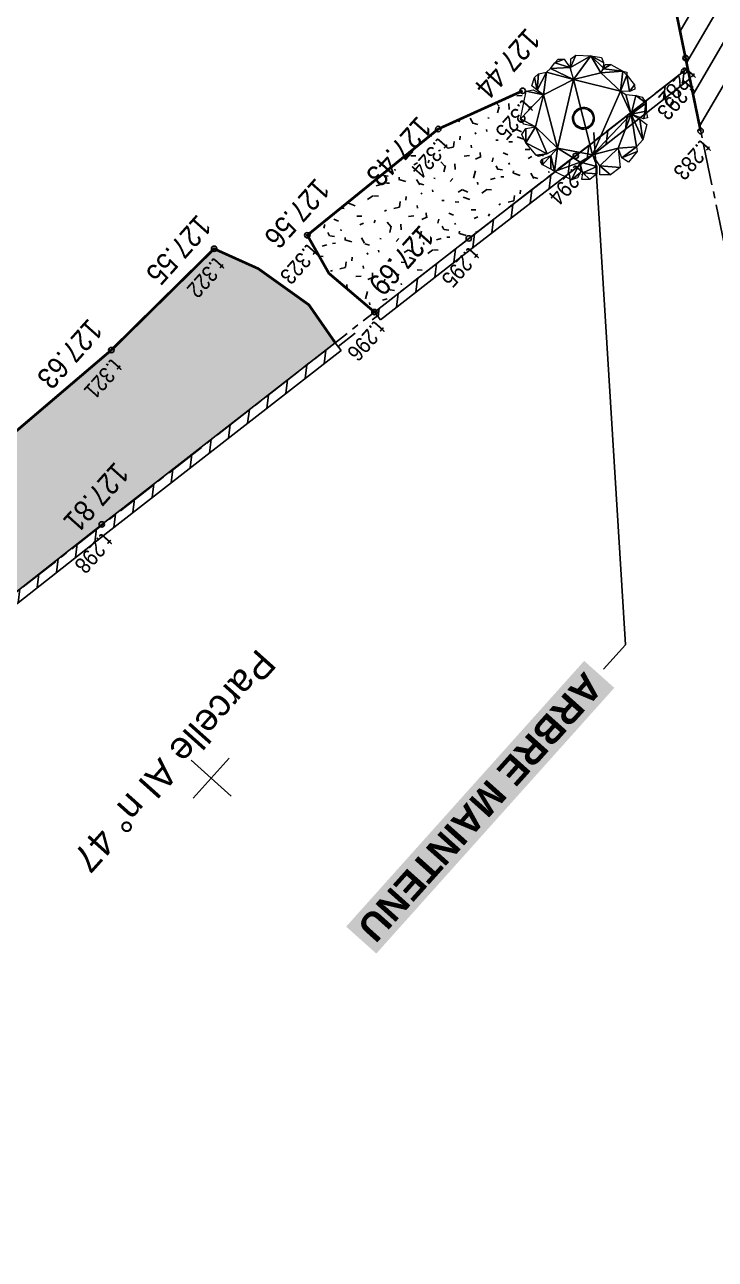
# Model space of a CAD drawing. Header units: metres. Extents: x -2858 to 512, y -1995 to 1252.
# Drawn here: x -2029.97 to -2017.17, y -1565.65 to -1542.76 of the extents above; entities that cross this region are included whole.
import ezdxf
from ezdxf import colors
from ezdxf.entities.mleader import LeaderData, LeaderLine
from ezdxf.enums import TextEntityAlignment as Align
from ezdxf.math import Vec2, Vec3

# ---------------------------------------------------------------- set-up
doc = ezdxf.new("R2010")
doc.units = ezdxf.units.M
doc.header["$PDMODE"] = 33
doc.header["$PDSIZE"] = 0.1
doc.linetypes.add('AXES2', pattern=[28.575000000000003, 19.05, -3.175, 3.175, -3.175])
doc.linetypes.add('Grille', pattern=[0.8, 0.4, -0.4])
for name, color, linetype in [('11-TEL-TXT', 6, 'Continuous'), ('Bâtiments', 7, 'Continuous'), ('Bâtiments Hachures', 174, 'Continuous'), ('Calque commun', 7, 'Continuous'), ('Calque19', 7, 'Continuous'), ('Carroyage(2)_Croix', 7, 'Continuous'), ('Limites', 1, 'AXES2'), ('Murs', 7, 'Continuous'), ('Murs Hachures', 7, 'Continuous'), ('Points Topo', 7, 'Continuous'), ('Points Topo Altitude', 7, 'Continuous'), ('Points Topo Matricule', 252, 'Continuous'), ('Textes', 7, 'Continuous'), ('Végétation', 102, 'Continuous')]:
    doc.layers.add(name, color=color, linetype=linetype)
doc.styles.add('ARIAL GRAS', font='arialbd.ttf')
doc.styles.add('Pts Topo SPE', font='', dxfattribs={"width": 0.9})
doc.styles.get("Standard").update_dxf_attribs({"font": 'arial.ttf'})
doc.styles.get('Pts Topo SPE').set_extended_font_data('Titillium Web Light')
pattern_1 = [(337.4518065635355, (-2026.492027016362, -1447.709411365786), (25.00155883420071, -10.30398252585793), [0.09050849999999998, -31.69392165]), (29.72681152053551, (-2025.208412620442, -1448.319344560528), (1.000544787517497, 1.117546476963653), [0.09469499999999995, -4.648721490254998]), (335.0892734075355, (-2025.126129057866, -1448.272414422403), (18.53028335056961, -8.536896329887036), [0.10269, -35.95975584045]), (339.4122658505355, (-2026.230995316956, -1447.409498923106), (7.588821959851763, -2.767630983668059), [0.1297425, -28.8400693737]), (256.6046889679355, (-2025.446478554768, -1447.842254219545), (-4.300713800854653, -18.29627997163286), [0.11664, -40.82539219184999]), (311.8215685976355, (-2025.523813193763, -1447.755701425641), (1.117546476965168, -1.000544787515543), [0.11607, -13.46700770721]), (256.2342472794355, (-2025.562706431414, -1448.811203902012), (-5.184256898948997, -21.53191771321882), [0.07262550000000001, -25.4273745]), (297.6057151239355, (-2026.621117134761, -1447.949673905649), (2.352094643379612, -4.11918083951755), [0.07304999999999998, -12.74295561797999]), (351.0670032665355, (-2026.584364751512, -1448.0111679077), (5.353729005922934, -0.7665414086161118), [0.086475, -30.28621009695]), (3.161760343535482, (-2026.534150616853, -1448.15367114483), (1.000544787516104, 1.117546476965157), [0.05441549999999998, -2.066904843555]), (24.4122658505355, (-2025.897407007795, -1448.832773101486), (23.83154193898779, 10.87693011875105), [0.116805, -40.85269585125]), (273.1617603435355, (-2025.795815019919, -1448.700006662531), (1.117546476965157, -1.000544787516104), [0.084633, -2.036687343555]), (276.5282210069354, (-2025.963500630501, -1448.567030570093), (1.936558303102629, -15.82718363890753), [0.05141999999999999, -18.0109718682]), (262.8569138747355, (-2026.166562443786, -1448.39670437527), (-2.182622536404954, -18.17927828217704), [0.06757499999999997, -23.64950745119999]), (356.4519235355355, (-2025.267946117216, -1448.501201936681), (9.589911534876993, -0.5325380297599365), [0.06917999999999999, -36.24197531069999]), (300.4170887184355, (-2025.988269950126, -1448.062861101299), (17.58220898057827, -29.83481066408946), [0.11217, -39.26104424519998]), (343.5079362855355, (-2025.931513062406, -1448.15957994974), (3.235637741450725, -0.8835430980651959), [0.08988, -31.4458140624]), (343.1786538215354, (-2026.301820070657, -1448.086555025371), (3.235637741440422, -0.8835430980714418), [0.13194, -24.6974780358]), (269.3476855092355, (-2026.30125852435, -1448.040952315368), (0.1170016894486037, -2.118091264486831), [0.045405, -15.89981371905]), (291.5967091664355, (-2026.382034786234, -1447.894018589413), (1.117546476964163, -1.000544787515987), [0.0286695, -3.32543246625]), (359.3476855095355, (-2026.083938754033, -1447.644403406071), (2.118091264486219, 0.1170016894596937), [0.090855, -15.85436371905]), (27.60571512353549, (-2026.026397771913, -1447.810700587842), (4.11918083953397, 2.352094643350854), [0.07305299999999999, -12.74295261798]), (247.9606366980355, (-2025.740667865531, -1447.722214843765), (-6.535806754793056, -16.29519039660255), [0.05008499999999999, -39.8059057668]), (344.7268115205355, (-2025.658518506009, -1448.059772718531), (2.118091264480264, 0.1170016894461066), [0.0286695, -3.32543246625]), (273.1617603435355, (-2025.679876615173, -1448.275808704587), (1.117546476965157, -1.000544787516104), [0.0362775, -2.085042843555]), (284.4716928175355, (-2025.888809689486, -1448.329766730157), (1.234548166412536, -3.118636051994329), [0.0308685, -5.37745841319]), (359.3476855095355, (-2025.508495970289, -1448.475291692976), (2.118091264486219, 0.1170016894596937), [0.04546500000000001, -15.89975371905]), (228.1617603435355, (-2025.306768596487, -1448.063776165656), (1.117546476964442, -1.000544787515463), [0.07500000000000001, -1.425]), (14.47169281753547, (-2025.727200497514, -1447.085836125204), (3.118636051994329, 1.234548166412536), [0.092355, -5.31597191319]), (11.29186269753549, (-2025.395537179299, -1447.503314515464), (5.236727316478953, 1.351549855848144), [0.106836, -7.393164000000001]), (264.5461121593355, (-2025.281158119658, -1447.382036670729), (-0.6495397191727816, -7.471820270399238), [0.1008255, -35.30044566359999]), (4.897464933535502, (-2025.10292032542, -1447.6505213845), (32.7719137544216, 2.872571819291901), [0.09986399999999997, -34.91798858999999]), (253.8717141243355, (-2024.884896988625, -1447.926065059502), (-0.8835430980666632, -3.23563774144259), [0.13764, -44.81233219124999]), (355.5671169745355, (-2025.7897173126, -1447.27080080509), (24.53355207566209, -1.831617468230206), [0.0915, -32.0099018385]), (273.1617603435355, (-2025.963807320095, -1447.132191492094), (1.117546476965157, -1.000544787516104), [0.0423165, -2.079003843555]), (21.59670916653547, (-2025.571393538817, -1447.552417919344), (1.000544787514036, 1.117546476965909), [0.03815249999999999, -3.315949466249999]), (35.63295263453546, (-2025.885869306192, -1447.339742567871), (6.120270414531844, 4.58718759732391), [0.11832, -13.710996685935]), (273.1617603435355, (-2025.26844152608, -1447.796089715526), (1.117546476965157, -1.000544787516104), [0.1060665, -2.015253843555])]

# ---------------------------------------------------------------- blocks, each defined once
blk = doc.blocks.new('PointTopo_SPE')
at = {"layer": 'Calque commun', "color": 1, "linetype": 'ByBlock', "lineweight": -2}
blk.add_point((0, 0), dxfattribs=at)
blk = doc.blocks.new('Block158')
at = {"layer": 'Calque19', "color": 34, "linetype": 'Continuous', "lineweight": 9, "true_color": 0x994c00, "flags": 128}
for points in [[(-0.2800000011920929, 0), (-0.2800000011920929, 0, 0.9999998052928298), (0.2800000011920929, -7.456851136566911e-08), (0.2800000011920929, 0, 0.9999998052928298), (-0.2800000011920929, 7.456851136566911e-08), (-0.2800000011920929, 0)], [(0.25, 0), (0.25, 0, -1.000000043711391), (-0.25, -3.061515884555943e-17), (-0.25, 0, -1.000000043711391), (0.25, 3.061515884555943e-17), (0.25, 0)]]:
    blk.add_lwpolyline(points, format="xyb", dxfattribs=at)
blk = doc.blocks.new('SPE30')
at = {"layer": 'Calque19', "color": 102, "linetype": 'Continuous', "lineweight": 9}
blk.add_polyline3d([(0.833648145198822, 1.208874702453613, 0), (0.833648145198822, 1.208874702453613, 0), (0.833648145198822, 1.208874702453613, 0)], dxfattribs=at)
blk.add_polyline3d([(0.833648145198822, 1.208874702453613, 0), (0.833648145198822, 1.208874702453613, 0), (0.833648145198822, 1.208874702453613, 0)], dxfattribs=at)
at = {"layer": 'Calque19', "color": 34, "linetype": 'Continuous', "lineweight": 9}
for radius in [0.2800000011920929, 0.25]:
    blk.add_arc((0, 0), radius, 0, 359.9994089612657, dxfattribs=at)
at = {"layer": 'Calque19', "color": 34, "linetype": 'ByBlock', "lineweight": -2, "true_color": 0x994c00}
blk.add_blockref('Block158', (0, 0), dxfattribs=at)
at = {"layer": 'Calque19', "color": 102, "linetype": 'Continuous', "lineweight": 9}
mesh = blk.add_polyface(dxfattribs=at)
corners = [(0.2372481673955917, -1.167450308799744), (1.01714813709259, 0.01284969691187143), (0.9866481423377991, -0.7740253210067749), (1.537148118019104, 0.2488996982574463), (1.277148127555847, 0.01284969691187143), (1.521848201751709, 0.3590497076511383), (-0.8943518400192261, 0.846899688243866), (-0.9555518627166748, 1.098699688911438), (-0.6037518382072449, 1.507899641990662), (-1.582451820373535, -0.05010030418634415), (-1.291951894760132, -0.4592753052711487), (-1.506051898002625, -0.3963502943515778), (0.6195481419563293, 1.492149710655212), (0.6348481774330139, 1.130199670791626), (0.3137481510639191, 1.555099725723267), (1.307748198509216, -0.08160030096769333), (1.506548166275024, -0.2075003087520599), (1.521848201751709, -0.2704502940177917), (-0.02265184000134468, 1.177399754524231), (-0.3591518402099609, 1.507899641990662), (0.09964816272258759, 1.413449645042419), (0.6960481405258179, 1.082974672317505), (1.063048124313354, 0.9255996942520142), (0.8948481678962708, 0.6895496845245361), (-1.398951888084412, -0.5065003037452698), (-1.414251804351807, -0.569450318813324), (-1.307251811027527, -0.4907503128051758), (-1.322551846504211, -0.9314002990722656), (1.093648195266724, -1.198950290679932), (0.4666481614112854, -1.560900330543518), (-0.2826518416404724, 1.602299690246582), (-0.5731518268585205, -0.8527002930641174), (-1.169551849365234, -0.4435502886772156), (-1.154351830482483, 0.2488996982574463), (0.5431481599807739, 0.7996997237205505), (0.05374816060066223, -1.639575362205505), (0.2525481581687927, -1.372050285339355), (0.2678481638431549, -1.545150279998779), (-0.252051830291748, -1.497950315475464), (-1.184851884841919, 0.4062747061252594), (-0.3896518349647522, -1.482200264930725), (-0.5731518268585205, -1.497950315475464), (-0.6955518126487732, -1.497950315475464), (-0.8025518655776978, -1.387800335884094), (1.093648195266724, 0.878399670124054), (1.38424813747406, 0.8311746716499329), (1.46064817905426, -0.6796002984046936), (0.06904815882444382, 1.618049740791321), (-1.307251811027527, 0.4219996929168701), (-1.567151784896851, 0.09152469784021378), (1.59824812412262, 0.01284969691187143), (1.567748188972473, -0.08160030096769333), (1.49124813079834, -0.08160030096769333), (1.139548182487488, -1.041550278663635), (-1.628351807594299, 0.04429969564080238), (1.246548175811768, 0.9098497033119202), (-1.01665186882019, 1.161649703979492), (-1.215451836585999, 1.082974672317505), (0.833648145198822, 1.208874702453613), (1.063048124313354, 1.177399754524231), (-0.7567518353462219, -1.120250344276428), (-1.077851891517639, -1.230400323867798), (-1.337851881980896, 0.6108496785163879), (-1.444851875305176, 0.4849497079849243), (-1.52135181427002, 0.4062747061252594), (-1.414251804351807, 0.7682247161865234), (-1.368351817131042, 0.9413496851921082), (1.200648188591003, 1.020024657249451), (0.8031481504440308, 1.287549734115601), (-0.9707518219947815, 1.319049715995789), (-0.7414518594741821, -1.136000275611877), (-0.08385183662176132, -1.623850345611572), (-1.475451827049255, -0.6953502893447876), (1.368948101997375, -0.8999252915382385), (1.185448169708252, -0.9314002990722656), (-1.108451843261719, 1.224599719047546), (-0.9249518513679504, -1.261900305747986), (0.3137481510639191, -1.450750350952148)]
mesh.append_faces([[corners[k] for k in face] for face in [(35, 36, 37), (20, 30, 47), (56, 57, 75), (0, 29, 77)]], dxfattribs={"vtx0": -1, "color": 102})
mesh.append_faces([[corners[k] for k in face] for face in [(3, 4, 5), (9, 10, 11), (12, 13, 14), (18, 19, 20), (15, 2, 1), (40, 31, 38), (50, 4, 3), (62, 6, 39), (32, 27, 26)]], dxfattribs={"vtx0": -1, "vtx1": -1, "color": 102})
mesh.append_faces([[corners[k] for k in face] for face in [(0, 1, 2), (1, 23, 5), (31, 27, 32), (31, 33, 34), (0, 38, 31), (15, 46, 2), (31, 34, 1), (31, 32, 33), (9, 49, 33), (9, 33, 32), (33, 6, 34), (62, 66, 6), (18, 6, 19), (1, 34, 23), (0, 2, 28), (0, 31, 1), (34, 6, 18)]], dxfattribs={"vtx0": -1, "vtx1": -1, "vtx2": -1, "color": 102})
mesh.append_faces([[corners[k] for k in face] for face in [(21, 22, 23), (0, 28, 29), (20, 19, 30), (22, 58, 59), (60, 61, 27), (50, 52, 4), (15, 17, 46), (23, 45, 5), (6, 66, 57), (48, 49, 64), (46, 74, 2), (9, 32, 10), (70, 40, 41)]], dxfattribs={"vtx0": -1, "vtx2": -1, "color": 102})
mesh.append_faces([[corners[k] for k in face] for face in [(63, 48, 64), (67, 22, 59), (72, 25, 27)]], dxfattribs={"vtx1": -1, "color": 102})
mesh.append_faces([[corners[k] for k in face] for face in [(6, 7, 8), (25, 26, 27), (33, 39, 6), (23, 44, 45), (48, 33, 49), (18, 14, 13), (56, 6, 57), (34, 21, 23), (13, 34, 18), (4, 1, 5), (0, 36, 38), (70, 31, 40), (71, 38, 36), (43, 70, 41), (31, 60, 27), (21, 58, 22), (35, 71, 36), (8, 19, 6)]], dxfattribs={"vtx1": -1, "vtx2": -1, "color": 102})
mesh.append_faces([[corners[k] for k in face] for face in [(15, 16, 17), (10, 24, 11), (41, 42, 43), (50, 51, 52), (2, 53, 28), (9, 54, 49), (44, 55, 45), (62, 65, 66), (12, 68, 13), (7, 69, 8), (46, 73, 74), (60, 76, 61)]], dxfattribs={"vtx2": -1, "color": 102})
blk = doc.blocks.new('SPE31')
at = {"layer": 'Calque commun', "color": 0, "linetype": 'ByBlock', "lineweight": -2, "xscale": 0.7200000286102295, "yscale": 0.7200000286102295, "zscale": 0.7200000286102295}
blk.add_blockref('SPE30', (0, 0), dxfattribs=at)
blk = doc.blocks.new('_None')

msp = doc.modelspace()

# ---------------------------------------------------------------- hatches: boundary and pattern name
at = {"layer": 'Bâtiments Hachures'}
h = msp.add_hatch(dxfattribs=at)
h.set_pattern_fill('_U', color=256, scale=0.4, angle=-120.1473552559437, style=0, pattern_type=0)
h.set_pattern_definition([(239.8526447440564, (-2034.99830665906, -1468.910264047081), (0.3458946495682445, -0.2008902471501823), [])])
h.paths.add_polyline_path([(-2018.042160048853, -1541.810071649665), (-2017.721967967197, -1543.373580506789), (-2017.442161503436, -1544.728781434489), (-2015.944214210272, -1543.952901620767), (-2013.25065322627, -1534.000290555215), (-2019.320925077724, -1535.791294411739), (-2018.711198518814, -1538.756845385592)])
at = {"layer": 'Murs Hachures', "linetype": 'Continuous'}
h = msp.add_hatch(dxfattribs=at)
h.set_pattern_fill('ANSI31', color=256, scale=0.1, angle=218.0436552831117, style=0)
h.set_pattern_definition([(263.0436552831117, (-2017.744745898731, -1543.615040440946), (0.3151627933604524, -0.03845339622499938), [])])
h.paths.add_polyline_path([(-2017.682216582978, -1543.566110415057), (-2019.756332097565, -1545.189133541768), (-2021.739079780736, -1546.721450658697), (-2023.487514127962, -1548.085483955623), (-2023.376795560785, -1548.227404351863), (-2021.628685285824, -1546.863623878696), (-2019.645832901602, -1545.331225846029), (-2017.641590043516, -1543.762879007433)])
h = msp.add_hatch(dxfattribs=at)
h.set_pattern_fill('ANSI31', color=256, scale=0.1, angle=138.0475961368307, style=0)
h.set_pattern_definition([(262.8945672378381, (3638386.184501741, 486961.1104400243), (0.3150616678127923, -0.0392733430588956), [])])
h.paths.add_polyline_path([(-2024.213798655763, -1548.65561547374), (-2028.540181478105, -1552.022953823633), (-2033.325594889117, -1555.793039278968), (-2040.018914828112, -1561.024076775067), (-2039.649445895784, -1561.49682692783), (-2039.507620849501, -1561.385986248288), (-2039.766249102323, -1561.05506114115), (-2033.214477816685, -1555.934648315868), (-2028.429205271063, -1552.164673838243), (-2024.103240787875, -1548.797661092717)])
at = {"layer": 'Végétation'}
h = msp.add_hatch(dxfattribs=at)
h.set_pattern_fill('HAIE', color=256, scale=1.5, angle=-131.8382396564645)
h.set_pattern_definition(pattern_1)
h.paths.add_polyline_path([(-2023.487514127962, -1548.085483955623), (-2021.739079780736, -1546.721450658697), (-2020.142839904325, -1545.487836464327), (-2020.219030550344, -1545.43657983644), (-2020.374997014051, -1545.355989512998), (-2020.411014125414, -1545.294267934057), (-2020.374274120764, -1545.253231627364), (-2020.220785047056, -1545.183744309613), (-2020.115687989552, -1545.066357414176), (-2020.120268709705, -1545.058422887002), (-2020.286146135903, -1545.154798133699), (-2020.449157690015, -1545.20097396619), (-2020.490273475371, -1545.178948766221), (-2020.680358659578, -1544.949620729133), (-2020.754505925384, -1544.794617188817), (-2020.683261832547, -1544.681067464635), (-2020.503366385908, -1544.650007862797), (-2020.720304747442, -1544.603544876421), (-2020.782693615688, -1544.503329932783), (-2020.691588140537, -1544.068807856713), (-2020.740731235247, -1543.983684294342), (-2022.304218323313, -1544.691788501147), (-2024.731555185895, -1546.661273622404), (-2024.331389995579, -1547.368218700519)])
h = msp.add_hatch(dxfattribs=at)
h.set_pattern_fill('HAIE', color=256, scale=1.5, angle=-131.8382396564645)
h.set_pattern_definition(pattern_1)
h.paths.add_polyline_path([(-2028.540181478105, -1552.022953823633), (-2024.213798655763, -1548.65561547374), (-2024.702783203402, -1547.9517995856), (-2025.640218834439, -1547.281496712103), (-2026.458965084174, -1546.912756069164), (-2028.364049037652, -1548.791180238179), (-2030.443270634794, -1550.563111385818), (-2033.985690508774, -1553.766808319881), (-2034.967057830806, -1555.089923628651), (-2038.685349519307, -1557.346830059853), (-2041.909824103965, -1559.644186795683), (-2041.027673219068, -1561.801630543483), (-2040.018914828112, -1561.024076775067), (-2033.325594889117, -1555.793039278968)])

# ---------------------------------------------------------------- linework, layer by layer
at = {"layer": 'Bâtiments', "color": 7, "const_width": 0.05, "flags": 128}
msp.add_lwpolyline([(-2019.320925077724, -1535.791294411739), (-2018.711198518814, -1538.756845385592), (-2018.042160048853, -1541.810071649665), (-2017.721967967197, -1543.373580506789), (-2017.442161503436, -1544.728781434489)], dxfattribs=at)
at = {"layer": 'Carroyage(2)_Croix'}
for p, q in [((-2026.886603202468, -1556.393819623235), (-2026.141572217825, -1557.060849481578)), ((-2026.180572780974, -1556.354819060085), (-2026.847602639318, -1557.099850044728))]:
    msp.add_line(p, q, dxfattribs=at)
at = {"layer": 'Limites', "ltscale": 0.04, "flags": 128}
for points in [[(-2017.262239178052, -1457.883396557431), (-2038.139021161946, -1463.176801174622), (-2037.625864114825, -1465.896025648325), (-2036.72963726052, -1470.658286001263), (-2035.261851203136, -1478.583876210193), (-2033.648366339231, -1483.119014746359), (-2033.750039307753, -1483.153381550101), (-2033.653974790613, -1483.437585013638), (-2033.577362365125, -1483.411689003132), (-2032.097037990828, -1487.477538315591), (-2027.48557950493, -1500.591881337983), (-2025.823638942938, -1505.402089690344), (-2024.103411154788, -1513.439357520853), (-2020.378823037698, -1530.909848104138), (-2019.320925077724, -1535.791294411739), (-2016.394533869422, -1549.712462463692)], [(-2017.682216582978, -1543.566110415057), (-2023.487514127962, -1548.085483955623), (-2040.018914828112, -1561.024076775067), (-2046.488904437434, -1566.109178683022), (-2051.437979591609, -1569.922525664619), (-2056.379038600666, -1573.702576405655), (-2070.135732794811, -1584.235043487178), (-2085.270097397299, -1595.960681440534), (-2094.909668934456, -1603.529765322153), (-2100.088485150383, -1607.628372387018), (-2107.90684064406, -1613.72625811552), (-2114.953248317699, -1619.221836945791)]]:
    msp.add_lwpolyline(points, dxfattribs=at)
at = {"layer": 'Murs', "flags": 128}
for points in [[(-2017.682216582978, -1543.566110415057), (-2019.756332097565, -1545.189133541768), (-2021.739079780736, -1546.721450658697), (-2023.487514127962, -1548.085483955623)], [(-2017.641590043516, -1543.762879007433), (-2019.645832901602, -1545.331225846029), (-2021.628685285824, -1546.863623878696), (-2023.376795560785, -1548.227404351863)], [(-2023.487514127962, -1548.085483955623), (-2023.376795560785, -1548.227404351863)], [(-2024.213798655763, -1548.65561547374), (-2028.540181478105, -1552.022953823633), (-2033.325594889117, -1555.793039278968), (-2040.018914828112, -1561.024076775067)], [(-2024.103240787875, -1548.797661092717), (-2028.429205271063, -1552.164673838243), (-2033.214477816685, -1555.934648315868), (-2039.766249102323, -1561.05506114115)], [(-2024.103240787875, -1548.797661092717), (-2024.213798655763, -1548.65561547374)]]:
    msp.add_lwpolyline(points, dxfattribs=at)
at = {"layer": 'Murs', "linetype": 'Grille', "flags": 128}
msp.add_lwpolyline([(-2024.158519721819, -1548.726638283229), (-2023.432154844452, -1548.15644415383)], dxfattribs=at)
at = {"layer": 'Végétation', "color": 102, "linetype": 'Grille', "const_width": 0.05, "flags": 128}
for points in [[(-2020.740731235247, -1543.983684294342), (-2022.304218323313, -1544.691788501147), (-2024.731555185895, -1546.661273622404), (-2024.331389995579, -1547.368218700519), (-2023.487514127962, -1548.085483955623)], [(-2041.909824103965, -1559.644186795683), (-2038.685349519307, -1557.346830059853), (-2034.967057830806, -1555.089923628651), (-2033.985690508774, -1553.766808319881), (-2030.443270634794, -1550.563111385818), (-2028.364049037652, -1548.791180238179), (-2026.458965084174, -1546.912756069164), (-2025.640218834439, -1547.281496712103), (-2024.702783203402, -1547.9517995856), (-2024.213798655763, -1548.65561547374)]]:
    msp.add_lwpolyline(points, dxfattribs=at)

# ---------------------------------------------------------------- block references
at = {"layer": 'Points Topo'}
ref = msp.add_blockref('PointTopo_SPE', (-2020.740731235247, -1543.983684294342, 127.4404130616305), dxfattribs=dict(at, rotation=228.1617603435354))
ref.add_attrib('MAT', 't.325', (-2020.732931122609, -1544.124890378772, 127.4404130616305), dxfattribs={"layer": 'Points Topo Matricule', "height": 0.3, "rotation": 228.1617603435368, "style": 'Pts Topo SPE', "width": 0.9})
ref.add_attrib('ALT', '127.44', dxfattribs={"layer": 'Points Topo Altitude', "height": 0.4, "rotation": 228.1617603435368, "style": 'Pts Topo SPE', "width": 0.9}).set_placement((-2020.376202377165, -1543.063448570249, 127.4404130616305), align=Align.TOP_LEFT)
ref = msp.add_blockref('PointTopo_SPE', (-2017.721967967197, -1543.373580506789), dxfattribs=dict(at, rotation=228.1617603435354))
ref.add_attrib('MAT', 't.282', (-2017.71416785456, -1543.514786591219), dxfattribs={"layer": 'Points Topo Matricule', "height": 0.3, "rotation": 228.1617603435368, "style": 'Pts Topo SPE', "width": 0.9})
ref = msp.add_blockref('PointTopo_SPE', (-2017.744745898731, -1543.615040440946), dxfattribs=dict(at, rotation=228.1617603435354))
ref.add_attrib('MAT', 't.293', (-2017.736945786093, -1543.756246525377), dxfattribs={"layer": 'Points Topo Matricule', "height": 0.3, "rotation": 228.1617603435368, "style": 'Pts Topo SPE', "width": 0.9})
ref = msp.add_blockref('PointTopo_SPE', (-2022.304218323313, -1544.691788501147, 127.4341726614821), dxfattribs=dict(at, rotation=228.1617603435354))
ref.add_attrib('MAT', 't.324', (-2022.296418210675, -1544.832994585578, 127.4341726614821), dxfattribs={"layer": 'Points Topo Matricule', "height": 0.3, "rotation": 228.1617603435368, "style": 'Pts Topo SPE', "width": 0.9})
ref.add_attrib('ALT', '127.43', dxfattribs={"layer": 'Points Topo Altitude', "height": 0.4, "rotation": 228.1617603435368, "style": 'Pts Topo SPE', "width": 0.9}).set_placement((-2022.388941973971, -1544.69646856873, 127.4341726614821), align=Align.TOP_LEFT)
ref = msp.add_blockref('PointTopo_SPE', (-2017.442161503436, -1544.728781434489), dxfattribs=dict(at, rotation=228.1617603435354))
ref.add_attrib('MAT', 't.283', (-2017.434361390799, -1544.869987518919), dxfattribs={"layer": 'Points Topo Matricule', "height": 0.3, "rotation": 228.1617603435368, "style": 'Pts Topo SPE', "width": 0.9})
ref = msp.add_blockref('PointTopo_SPE', (-2019.756332097565, -1545.189133541768), dxfattribs=dict(at, rotation=228.1617603435354))
ref.add_attrib('MAT', 't.294', (-2019.748531984928, -1545.330339626199), dxfattribs={"layer": 'Points Topo Matricule', "height": 0.3, "rotation": 228.1617603435368, "style": 'Pts Topo SPE', "width": 0.9})
ref = msp.add_blockref('PointTopo_SPE', (-2024.731555185895, -1546.661273622404, 127.5600044449792), dxfattribs=dict(at, rotation=228.1617603435354))
ref.add_attrib('MAT', 't.323', (-2024.723755073257, -1546.802479706834, 127.5600044449792), dxfattribs={"layer": 'Points Topo Matricule', "height": 0.3, "rotation": 228.1617603435368, "style": 'Pts Topo SPE', "width": 0.9})
ref.add_attrib('ALT', '127.56', dxfattribs={"layer": 'Points Topo Altitude', "height": 0.4, "rotation": 228.1617603435368, "style": 'Pts Topo SPE', "width": 0.9}).set_placement((-2024.276616137038, -1545.845747670684, 127.5600044449792), align=Align.TOP_LEFT)
ref = msp.add_blockref('PointTopo_SPE', (-2026.458965084174, -1546.912756069164, 127.5548878731149), dxfattribs=dict(at, rotation=228.1617603435354))
ref.add_attrib('MAT', 't.322', (-2026.451164971537, -1547.053962153594, 127.5548878731149), dxfattribs={"layer": 'Points Topo Matricule', "height": 0.3, "rotation": 228.1617603435368, "style": 'Pts Topo SPE', "width": 0.9})
ref.add_attrib('ALT', '127.55', dxfattribs={"layer": 'Points Topo Altitude', "height": 0.4, "rotation": 228.1617603435368, "style": 'Pts Topo SPE', "width": 0.9}).set_placement((-2026.470740076863, -1546.521997763538, 127.5548878731149), align=Align.TOP_LEFT)
ref = msp.add_blockref('PointTopo_SPE', (-2023.487514127962, -1548.085483955623, 127.6882370950542), dxfattribs=dict(at, rotation=228.1617603435354))
ref.add_attrib('MAT', 't.296', (-2023.479714015325, -1548.226690040054, 127.6882370950542), dxfattribs={"layer": 'Points Topo Matricule', "height": 0.3, "rotation": 228.1617603435368, "style": 'Pts Topo SPE', "width": 0.9})
ref.add_attrib('ALT', '127.69', dxfattribs={"layer": 'Points Topo Altitude', "height": 0.4, "rotation": 228.1617603435368, "style": 'Pts Topo SPE', "width": 0.9}).set_placement((-2022.34172340437, -1546.715755779861, 127.6882370950542), align=Align.TOP_LEFT)
ref = msp.add_blockref('PointTopo_SPE', (-2021.739079780736, -1546.721450658697), dxfattribs=dict(at, rotation=228.1617603435354))
ref.add_attrib('MAT', 't.295', (-2021.731279668099, -1546.862656743127), dxfattribs={"layer": 'Points Topo Matricule', "height": 0.3, "rotation": 228.1617603435368, "style": 'Pts Topo SPE', "width": 0.9})
ref = msp.add_blockref('PointTopo_SPE', (-2028.364049037652, -1548.791180238179, 127.6253386040697), dxfattribs=dict(at, rotation=228.1617603435354))
ref.add_attrib('MAT', 't.321', (-2028.356248925014, -1548.932386322609, 127.6253386040697), dxfattribs={"layer": 'Points Topo Matricule', "height": 0.3, "rotation": 228.1617603435368, "style": 'Pts Topo SPE', "width": 0.9})
ref.add_attrib('ALT', '127.63', dxfattribs={"layer": 'Points Topo Altitude', "height": 0.4, "rotation": 228.1617603435368, "style": 'Pts Topo SPE', "width": 0.9}).set_placement((-2028.488606772853, -1548.45203034595, 127.6253386040697), align=Align.TOP_LEFT)
ref = msp.add_blockref('PointTopo_SPE', (-2028.540181478105, -1552.022953823633, 127.8067166133276), dxfattribs=dict(at, rotation=228.1617603435354))
ref.add_attrib('MAT', 't.298', (-2028.532381365468, -1552.164159908063, 127.8067166133276), dxfattribs={"layer": 'Points Topo Matricule', "height": 0.3, "rotation": 228.1617603435368, "style": 'Pts Topo SPE', "width": 0.9})
ref.add_attrib('ALT', '127.81', dxfattribs={"layer": 'Points Topo Altitude', "height": 0.4, "rotation": 228.1617603435368, "style": 'Pts Topo SPE', "width": 0.9}).set_placement((-2027.998063009939, -1551.110053990708, 127.8067166133276), align=Align.TOP_LEFT)
at = {"layer": 'Végétation', "color": 7, "rotation": 228.1617603435354}
msp.add_blockref('SPE31', (-2019.61431282248, -1544.49248232995), dxfattribs=at)

# ---------------------------------------------------------------- texts
at = {"layer": 'Textes', "insert": (-2024.987055513231, -1554.314379456509), "char_height": 0.5, "attachment_point": 1, "rotation": 228.16176034353546}
msp.add_mtext_dynamic_manual_height_columns('\\pi0.43442;Parcelle AI n° 47', width=5.61128474958241, gutter_width=2, heights=[0], dxfattribs=at)

# ---------------------------------------------------------------- next in the draw order: leaders
at = {"layer": '11-TEL-TXT', "color": 244, "true_color": 0x991b1e}
ml = msp.add_multileader_mtext('Standard', dxfattribs=at)
ml.set_content('OLIVIER A TRANSPLANTER\\PET METTRE EN JAUGE', color=(153, 27, 30), style='ARIAL GRAS')
ml.set_leader_properties()
ml.set_arrow_properties(name='NONE')
ml.build(insert=Vec2(0, 0))
ml.multileader.update_dxf_attribs({"arrow_head_size": 0.5, "scale": 0.125})
ctx = ml.context
ctx.base_point, ctx.scale, ctx.char_height, ctx.arrow_head_size, ctx.landing_gap_size, ctx.plane_origin, ctx.plane_x_axis, ctx.plane_y_axis = Vec3(-2028.197752237858, -1537.915022176292), 0.125, 0.5, 0.5, 0.25, Vec3(-2028.993887019805, -1539.325103477428), Vec3(-0.6670298583451145, -0.7450309846416434), Vec3(0.7450309846416434, -0.6670298583451145)
notes = []
notes.append((ctx, [(1, (1, 1, 0), (-2027.794079334635, -1537.464144577937), (-0.6670298583451144, -0.7450309846416434), 0.6051796605095499, [(0, [(-2028.378026612051, -1527.966712234315)], 0, [])])]))
ctx.mtext.insert, ctx.mtext.text_direction, ctx.mtext.rotation, ctx.mtext.line_spacing_factor, ctx.mtext.flow_direction = Vec3(-2028.175075664569, -1538.270881136435), Vec3(-0.6670298583451145, -0.7450309846416434), -1.976196983832779e-12, 0.9, 5
ctx.mtext.has_bg_fill, ctx.mtext.bg_color, ctx.mtext.bg_scale_factor, ctx.mtext.bg_transparency, ctx.mtext.use_window_bg_color = 1, -1023410125, 1.25, 0, 0
ml = msp.add_multileader_mtext('Standard', dxfattribs=at)
ml.set_content('ARBRE MAINTENU', color=(153, 27, 30), style='ARIAL GRAS')
ml.set_leader_properties()
ml.set_arrow_properties(name='NONE')
ml.build(insert=Vec2(0, 0))
ml.multileader.update_dxf_attribs({"arrow_head_size": 0.5, "scale": 0.125})
ctx = ml.context
ctx.base_point, ctx.scale, ctx.char_height, ctx.arrow_head_size, ctx.landing_gap_size, ctx.plane_origin, ctx.plane_x_axis, ctx.plane_y_axis = Vec3(-2019.240843487998, -1554.707832659541), 0.125, 0.5, 0.5, 0.25, Vec3(-2020.036978269946, -1556.117913960677), Vec3(-0.6670298583451145, -0.7450309846416434), Vec3(0.7450309846416434, -0.6670298583451145)
notes.append((ctx, [(1, (1, 1, 0), (-2018.837170584775, -1554.256955061186), (-0.6670298583451144, -0.7450309846416434), 0.6051796605095499, [(0, [(-2019.421117862191, -1544.759522717564)], 0, [])])]))
ctx.mtext.insert, ctx.mtext.text_direction, ctx.mtext.rotation, ctx.mtext.line_spacing_factor, ctx.mtext.flow_direction = Vec3(-2019.218166914709, -1555.063691619683), Vec3(-0.6670298583451145, -0.7450309846416434), -1.976196983832779e-12, 0.9, 5
ctx.mtext.has_bg_fill, ctx.mtext.bg_color, ctx.mtext.bg_scale_factor, ctx.mtext.bg_transparency, ctx.mtext.use_window_bg_color = 1, -1023410125, 1.25, 0, 0
for ctx, leaders in notes:
    for number, flags, end, landing, length, lines in leaders:
        leader = LeaderData()
        leader.index, (leader.has_last_leader_line, leader.has_dogleg_vector, leader.attachment_direction) = number, flags
        leader.last_leader_point, leader.dogleg_vector, leader.dogleg_length = Vec3(end), Vec3(landing), length
        for number, points, colour, breaks in lines:
            line = LeaderLine()
            line.index, line.vertices, line.color, line.breaks = number, Vec3.list(points), colors.encode_raw_color(colour), breaks
            leader.lines.append(line)
        ctx.leaders.append(leader)

doc.saveas('drawing.dxf')
